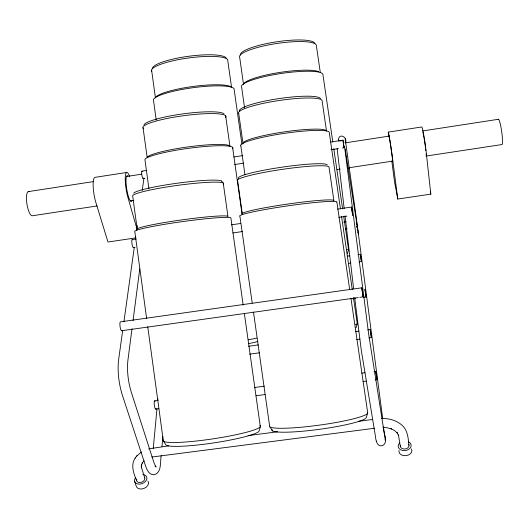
<?xml version="1.0" encoding="UTF-8"?>
<svg xmlns="http://www.w3.org/2000/svg" width="529" height="529" viewBox="0 0 529 529"><rect width="100%" height="100%" fill="white"/><g stroke="black" fill="none" stroke-linecap="round" stroke-linejoin="round"><path stroke-width="0.79" d="M375.246 379.908C378.301 381.667 376.337 369.07 374.023 371.517M375.663 371.298L376.879 379.69M161.226 455.515C159.937 461.42 162.125 472.509 154.21 474.758C149.178 475.207 146.817 469.726 145.521 465.771L122.179 394.601C118.84 383.499 117.332 371.682 118.556 360.123L122.655 330.764M162 446.489L162.846 436.643M153.258 448.341L156.974 408.844M157.748 400.618L157.9 398.972M368.911 337.866L371.365 337.528L370.882 333.859L370.207 329.56L367.761 329.898M131.999 328.727L127.859 360.672C126.828 371.12 128.197 381.766 131.172 391.804L154.045 462.948L156.081 467.094L154.944 466.089M133.057 320.534L139.749 268.937M370.207 329.56L371.365 337.528M123.905 321.797L134.26 247.579M135.398 239.425L135.741 236.979M136.647 230.452L137.328 225.559M142.222 190.493L143.928 178.26M347.441 253.444L348.585 249.721L343.685 216.282M356.024 327.815L357.267 323.755L353.451 297.688M366.061 297.007L364.964 289.429L366.061 297.007L363.615 297.351M135.622 457.506C130.207 464.369 133.672 473.574 136.621 480.63M359.819 297.338L363.099 296.855L361.77 287.816L120.572 321.83A4.516 0.998 82.5 0 0 120.149 327.081A4.516 0.998 82.5 0 0 121.981 330.341M136.72 456.084L141.349 452.037M135.146 458.127L137.17 455.502M144.106 460.819L142.103 463.08L142.579 462.458L141.269 465.46L141.501 464.66L141.362 467.801L141.303 466.988L144.781 477.971M361.757 287.829L363.086 296.881M148.589 448.863L168.625 445.894M151.783 457.049L374.539 428.259M126.735 172.461L94.962 177.36A16.306 3.67 81 0 0 93.164 186.241A16.306 3.67 81 0 0 95.855 202.468L107.976 242.011L135.351 237.957M388.312 132.118L421.772 126.96A16.776 0.926 81.7 0 1 423.815 135.497A16.776 0.926 81.7 0 1 426.222 152.259L430.818 194.136L397.782 199.036L394.449 181.262L391.83 161.12M141.937 171.151L146.824 170.398M233.911 156.974L242.864 155.592M330.764 142.05L342.971 140.165L344.095 147.743L342.461 147.994M28.189 191.63L93.514 181.579M126.173 176.554L141.686 174.167M345.001 142.89L389.093 136.105M422.572 130.954L498.51 119.27M143.147 178.577L144.781 178.326M234.638 164.539L243.624 163.163M331.028 149.747L338.381 148.623M97.124 205.94L32.659 215.72A12.279 3.472 80.8 0 1 28.711 211.078L27.832 208.307A12.279 3.472 80.8 0 1 26.51 196.219A12.279 3.472 80.8 0 1 29.121 191.69M130.577 200.868L133.844 200.372M337.019 169.564L340.279 169.068M349.259 167.706L392.505 161.147M426.777 155.949L501.842 144.569A12.795 1.541 81.9 0 0 502.471 139.001L502.239 136.019A12.795 1.541 81.9 0 0 500.183 123.515A12.795 1.541 81.9 0 0 498.139 119.528M132.124 239.558L136.204 238.956M231.609 224.818L240.583 223.489M337.614 209.107L351.481 207.051L352.704 215.29L351.481 207.051M133.447 247.625L135.074 247.387M232.886 232.958L242.666 231.517M338.851 217.333L346.998 216.136M343.711 222.16L346.151 221.803M345.516 229.017L347.15 228.779M347.295 256.168L349.748 255.818M357.908 254.641L360.361 254.29L360.884 257.491M348.38 263.416L350.826 263.065M358.993 261.895L361.439 261.544L360.361 254.29M121.518 330.757L358.193 297.569M353.002 298.839L355.448 298.495M248.59 346.257L258.383 344.915M355.514 331.577L358.781 331.128M249.582 354.166L259.389 352.83M356.652 339.539L359.925 339.096M154.699 400.823L157.973 400.387M254.542 387.486L264.361 386.17M361.75 373.157L365.023 372.72M155.612 409.096L158.879 408.659M256.036 395.752L265.022 394.555M363 381.535L366.266 381.105M248.101 435.598L277.599 431.783M358.715 421.282L372.641 419.477M339.995 140.912L340.987 140.893M381.574 418.472C388.861 418.267 396.472 420.291 401.994 425.23C407.793 430.176 408.183 438.283 408.99 445.273M382.864 427.425L386.944 427.716L391.48 428.926L391.024 428.721L394.74 430.679L397.544 433.291L397.048 432.709L398.707 435.711L398.449 434.931L400.321 446.37M346.369 156.597L346.984 156.954M361.426 261.538L360.917 258.35M354.688 297.754L361.314 350.403L375.299 435.479C375.742 439.645 376.734 447.494 382.811 445.544C389.06 441.609 382.579 432.206 383.776 426.797M221.578 181.044L223.245 183.067L227.926 216.288M270.048 427.075L272.587 430.976M338.772 140.621L338.633 140.02L338.871 141.203M385.165 439.599L385.423 440.591L368.634 333.925L344.577 146.712M134.591 481.291L136.244 486.164A6.414 4.516 -21.6 0 0 144.252 488.3A6.414 4.516 -21.6 0 0 147.908 481.139M137.137 229.56L127.965 197.588A16.353 3.234 81 0 1 125.333 176.362A16.353 3.234 81 0 1 129.717 176.646M430.262 191.723L430.818 194.136M356.949 227.305L356.817 226.544M345.787 142.241C347.295 136.092 337.879 132.911 338.573 140.502M345.212 149.132L358.371 233.613M356.308 222.656L356.44 223.542M356.315 223.245L356.453 224.164M332.814 142.07L322.895 74.377A41.202 7.234 -8.5 0 0 278.816 73.842A41.202 7.234 -8.5 0 0 241.68 87.384L244.57 107.837M333.773 148.596L342.613 208.942M340.451 208.909L329.243 132.349A44.8 5.654 -8.4 0 0 281.402 133.817A44.8 5.654 -8.4 0 0 240.907 146.037M341.529 216.242L352.261 289.548M320.276 72.354L316.309 45.236A38.855 7.809 -8.6 0 0 274.611 43.841A38.855 7.809 -8.6 0 0 239.736 57.701L243.552 84.633M336.874 202.012L349.662 289.462M350.978 298.455L367.721 412.878L366.352 417.335A47.643 5.621 -7.8 0 1 316.752 429.674A47.643 5.621 -7.8 0 1 272.118 429.561M238.771 113.695L243.069 143.941M241.925 144.192L234.023 88.614A40.865 7.128 -7.7 0 0 192.701 87.754A40.865 7.128 -7.7 0 0 153.403 99.631L156.2 120.023M240.88 146.044L244.934 174.59M231.563 87.391L227.629 59.671A38.538 7.69 -7.7 0 0 185.216 58.461A38.538 7.69 -7.7 0 0 151.737 71.342M232.588 147.327L242.051 214.166M225.638 115.765L229.91 145.984M252.207 303.064L239.948 216.434A49.118 3.28 -8.2 0 1 284.523 206.343A49.118 3.28 -8.2 0 1 336.847 202.012M253.484 312.05L269.559 425.647A49.62 5.674 -7.8 0 0 316.038 425.574A49.62 5.674 -7.8 0 0 367.695 412.878M243.181 305.167L230.856 217.789A48.721 3.214 -7.9 0 0 181.189 221.783A48.721 3.214 -7.9 0 0 134.756 231.233L146.639 318.551M244.338 313.333L260.347 426.843L258.992 431.261A47.246 5.508 -8.5 0 1 211.944 443.17A47.246 5.508 -8.5 0 1 165.875 444.803L163.322 440.948L147.75 326.71M151.585 70.007L155.427 97.792M148.947 188.866L144.906 159.441A44.429 5.554 -7.8 0 1 193.224 147.723A44.429 5.554 -7.8 0 1 232.496 148.801M356.81 226.095L356.943 227.139M382.698 418.604L355.898 214.8L345.153 138.757M397.782 199.036L392.392 157.404A16.73 0.443 81.7 0 0 389.126 135.768A16.73 0.443 81.7 0 0 388.683 136.813M337.125 148.689L344.167 208.479M345.04 215.852L353.623 288.748M425.832 150.633L425.812 150.474A13.423 0.741 81.8 0 0 425.64 148.927M344.095 147.743L342.971 140.165M376.575 441.074L376.595 441.669M349.424 167.382A3.306 1.951 -8.2 0 1 348.723 168.367M357.769 232.661A3.558 2.056 -8.8 0 1 358.325 234.162M408.712 444.479A4.364 3.181 -5.8 0 1 405.128 448.976A4.364 3.181 -5.8 0 1 400.354 445.544M144.443 477.264A4.298 3.015 -21.5 0 1 140.919 482.388A4.298 3.015 -21.5 0 1 136.799 478.99M142.77 474.533A6.434 4.51 -21.5 0 1 146.354 480.206A6.434 4.51 -21.5 0 1 137.633 483.956A6.434 4.51 -21.5 0 1 135.596 477.614M411.436 448.936A6.493 4.748 -5.7 0 1 406.113 455.654A6.493 4.748 -5.7 0 1 399.011 450.503M408.719 441.94A6.513 4.741 -5.8 0 1 409.73 448.579A6.513 4.741 -5.8 0 1 400.585 449.736A6.513 4.741 -5.8 0 1 399.607 443.097M422.902 132.091A13.423 0.741 81.8 0 1 423.365 134.254M423.491 134.895A13.423 0.741 81.8 0 1 423.894 137.057M424.027 137.838A13.423 0.741 81.8 0 1 424.437 140.317M424.542 141.005A13.423 0.741 81.8 0 1 424.959 143.809M425.058 144.503A13.423 0.741 81.8 0 1 425.435 147.274M426.143 153.952A13.423 0.741 81.8 0 1 426.215 156.465M392.187 159.89A13.384 0.357 81.7 0 0 392.392 158.31L392.055 155.612A13.384 0.357 81.7 0 0 389.88 140.82A13.384 0.357 81.7 0 0 388.769 135.814M131.979 200.815A13.08 2.585 81 0 1 129.023 198.315L128.183 195.756A13.086 2.585 81 0 1 126.008 181.295A13.086 2.585 81 0 1 127.919 175.945M155.447 97.792A38.591 6.784 -7.7 0 1 192.543 86.544A38.591 6.784 -7.7 0 1 231.543 87.391M152.497 68.016A37.38 7.518 -7.7 0 1 188.317 56.312A37.38 7.518 -7.7 0 1 226.207 57.998M346.879 249.688A41.553 1.045 -8.1 0 1 348.565 249.721M243.849 83.608A38.908 6.884 -8.5 0 1 278.73 72.612A38.908 6.884 -8.5 0 1 318.551 71.62M240.371 55.023A37.685 7.631 -8.6 0 1 276.039 41.897A37.685 7.631 -8.6 0 1 314.854 43.557M256.757 338.077A44.839 1.693 -8.2 0 1 248.418 339.797M257.848 341.443A43.047 1.766 -8.2 0 1 248.822 343.566M229.89 145.984A41.956 5.31 -7.8 0 0 187.326 147.016A41.956 5.31 -7.8 0 0 147.148 157.411L142.969 127.119A41.897 6.388 -7.7 0 1 188.39 115.104A41.897 6.388 -7.7 0 1 225.618 117.451M143.756 128.692A41.897 6.388 -7.7 0 1 142.929 127.687M143.961 124.943A40.634 6.262 -7.7 0 1 182.73 113.907A40.634 6.262 -7.7 0 1 224.091 113.947M357.247 323.761A45.216 1.726 -8 0 1 355.488 324.456M243.254 142.493A42.307 5.402 -8.4 0 1 286.804 131.529A42.307 5.402 -8.4 0 1 326.499 131L322.062 100.543A42.241 6.5 -8.4 0 0 276.799 100.867A42.241 6.5 -8.4 0 0 238.791 113.689M239.743 111.467A40.971 6.374 -8.4 0 1 276.601 98.956A40.971 6.374 -8.4 0 1 320.488 98.711M259.944 425.442A49.21 5.561 -8.5 0 1 213.405 438.786A49.21 5.561 -8.5 0 1 163.435 439.949M227.906 216.295A46.01 3.108 -7.9 0 0 181.024 219.998A46.01 3.108 -7.9 0 0 137.196 228.978L132.627 195.664A45.93 4.411 -7.8 0 1 182.188 184.766A45.93 4.411 -7.8 0 1 223.251 184.224M133.718 193.257A44.548 4.364 -7.8 0 1 175.998 183.384A44.548 4.364 -7.8 0 1 221.552 181.05M238.705 178.438A44.912 4.45 -8.3 0 1 279.219 167.594A44.912 4.45 -8.3 0 1 327.253 164.969M143.399 177.989A3.763 0.694 81 0 1 142.413 177.387A3.763 0.694 81 0 1 141.633 172.606A3.763 0.694 81 0 1 142.361 171.568M133.625 247.374A4.1 0.827 81.6 0 1 131.933 243.492A4.1 0.827 81.6 0 1 132.6 239.895M155.969 408.573A4.166 0.833 83.2 0 1 154.799 407.561A4.166 0.833 83.2 0 1 154.21 402.238A4.166 0.833 83.2 0 1 155.182 401.425M333.878 200.504L328.985 166.999A46.314 4.497 -8.3 0 0 279.444 169.789A46.314 4.497 -8.3 0 0 237.66 180.872L242.348 214.139A46.387 3.167 -8.2 0 1 284.443 204.531A46.387 3.167 -8.2 0 1 333.859 200.504"/></g></svg>
